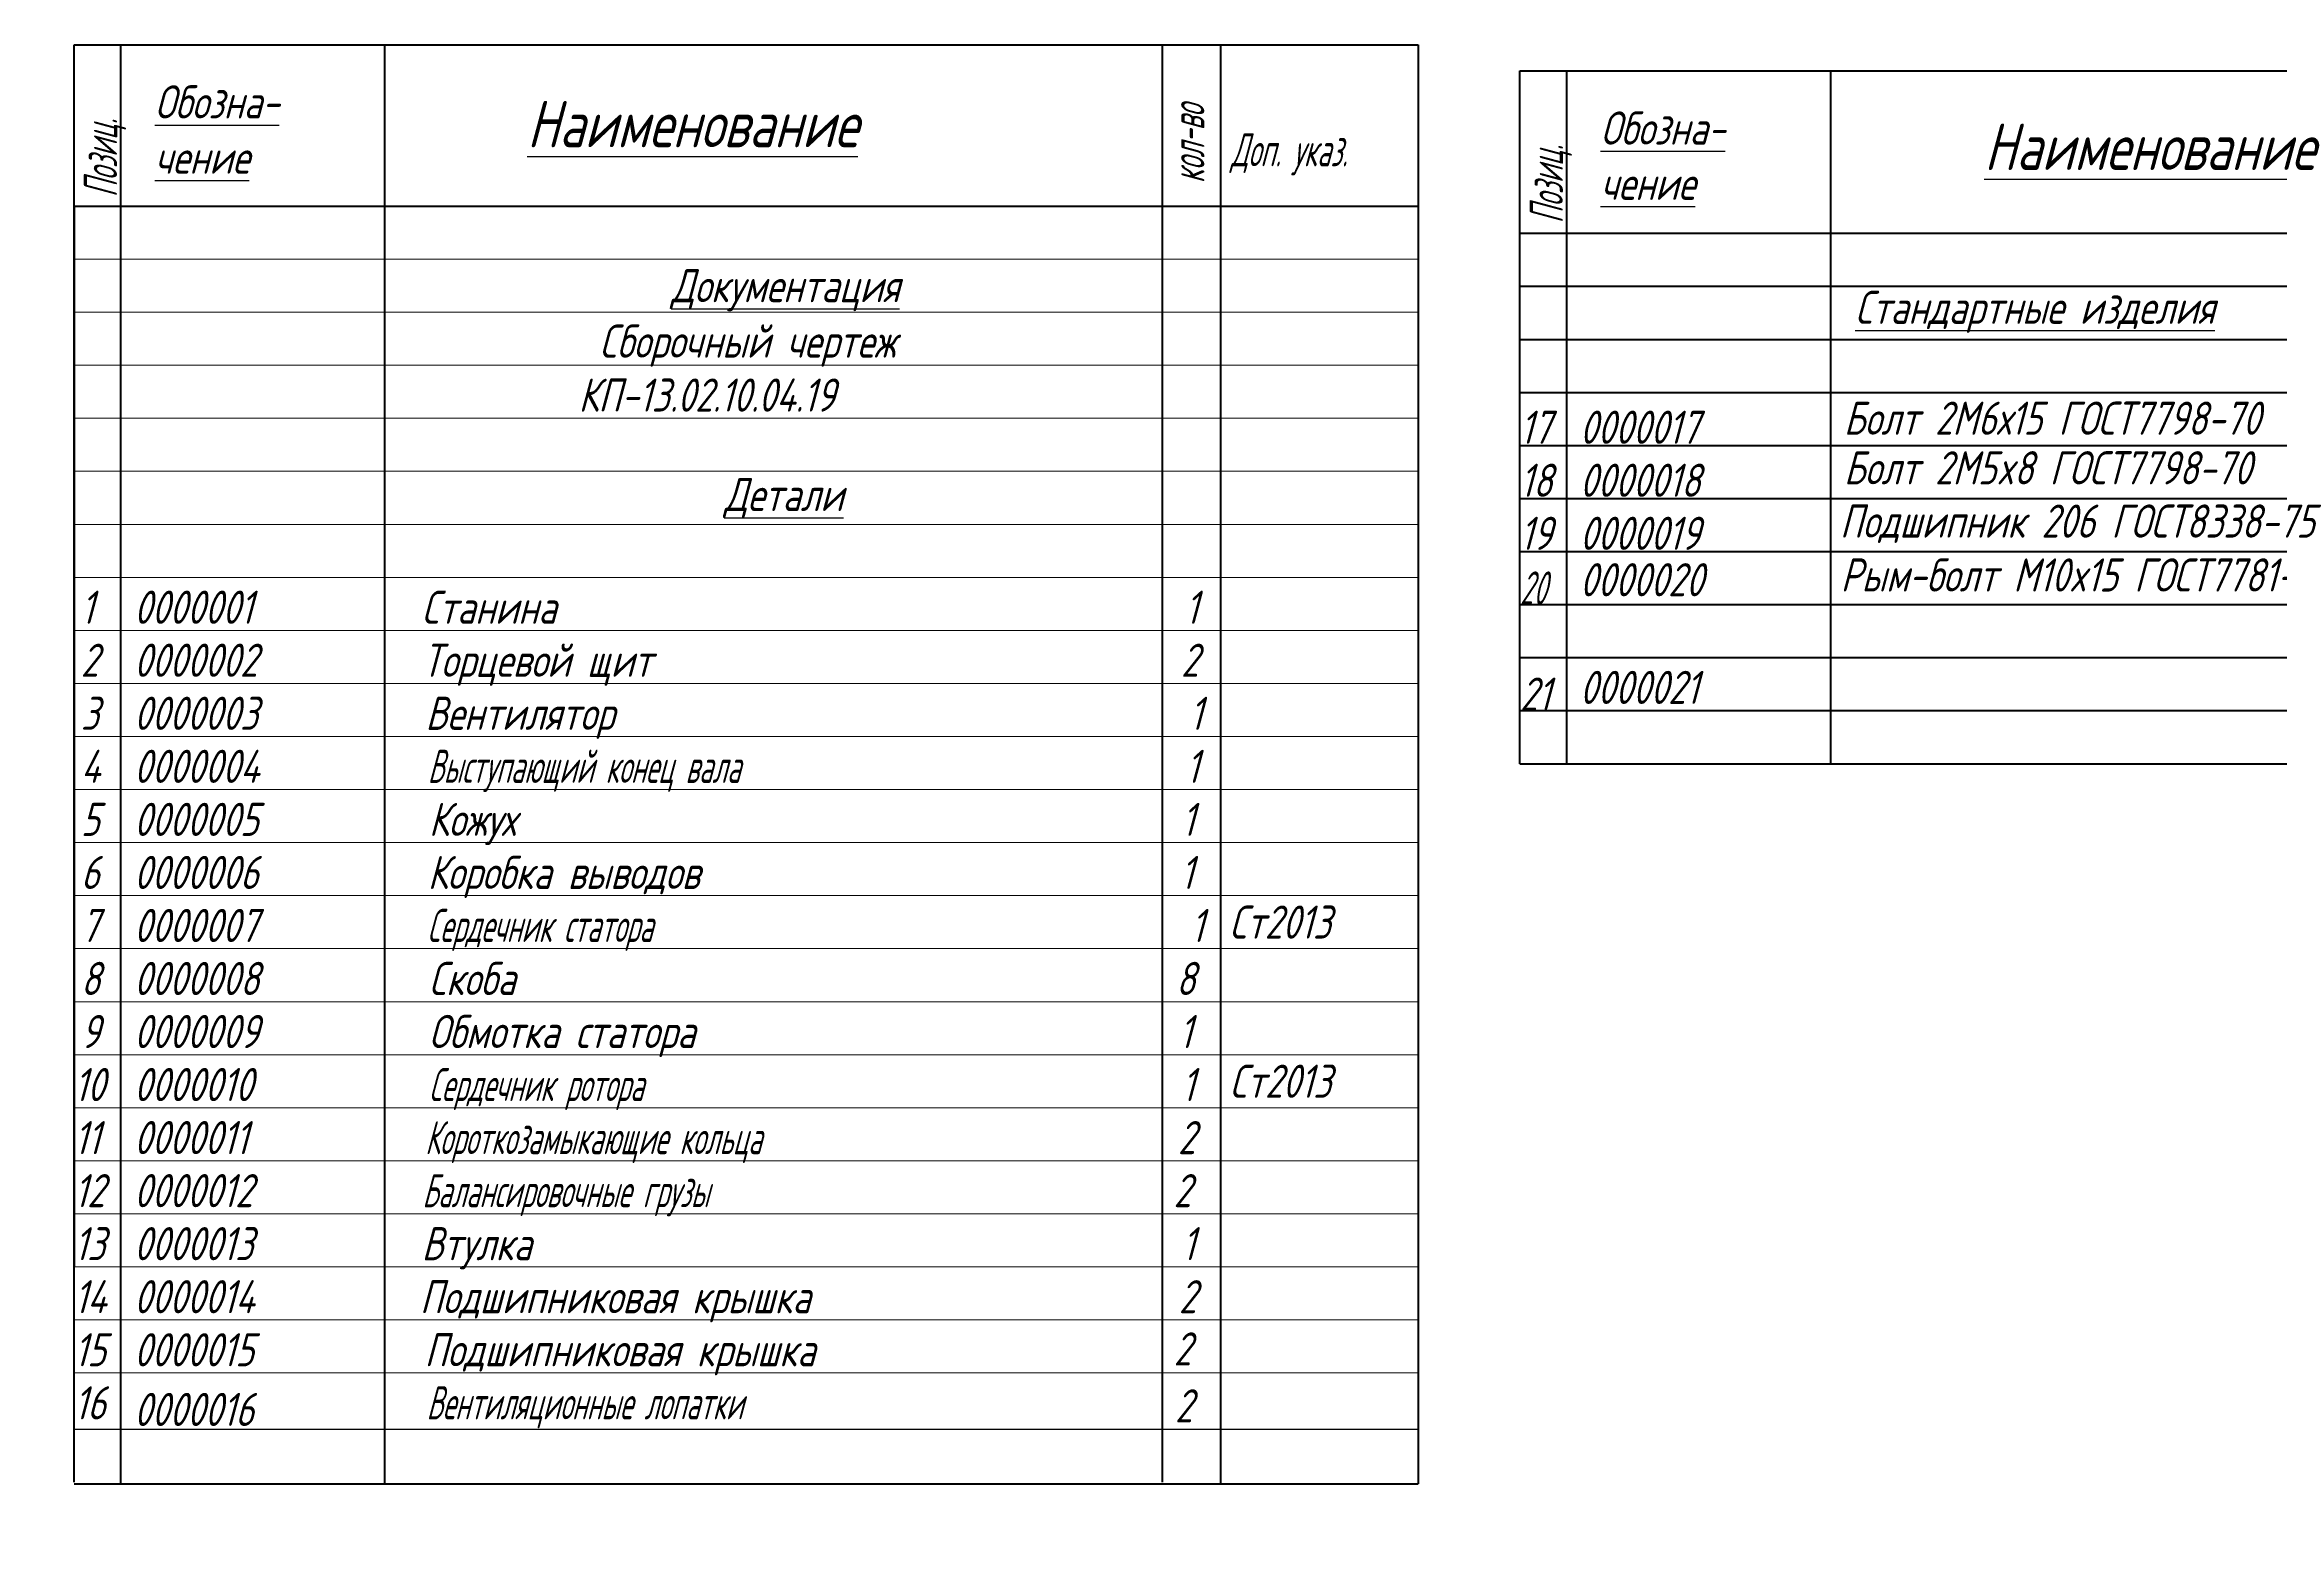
# Model space of a CAD drawing. Header units: millimetres. Extents: x 131 to 972, y 124 to 718.
# Drawn here: x 305.6 to 642.5, y 124.2 to 350.8 of the extents above; entities that cross this region are included whole.
import ezdxf

# ---------------------------------------------------------------- set-up
doc = ezdxf.new("R2010")
doc.units = ezdxf.units.MM
doc.linetypes.add('K5LT_BASIC', pattern=[0])
doc.linetypes.add('K5LT_THIN', pattern=[0])
doc.styles.add('KDIMTEXTSTYLE', font='GOST_AU.SHX', dxfattribs={"width": 0.96, "oblique": 15, "height": 5})
doc.styles.add('KTEXTSTYLE', font='GOST_AU.SHX', dxfattribs={"width": 0.96, "height": 5})

msp = doc.modelspace()

# ---------------------------------------------------------------- linework, layer by layer
at = {"color": 5, "linetype": 'K5LT_BASIC', "lineweight": 60, "true_color": 0x0000ff}
for p, q in [((310.083, 134.003), (310.083, 350.849)), ((310.083, 350.849), (317.083, 350.849)), ((317.083, 350.849), (317.083, 133.754)), ((317.083, 350.849), (512.695, 350.849)), ((356.882, 350.849), (356.882, 133.754)), ((474.11, 350.849), (474.11, 134.003)), ((482.896, 350.849), (482.896, 133.754)), ((512.695, 350.849), (512.695, 133.754)), ((528.043, 242.399), (528.043, 346.902)), ((528.043, 346.902), (535.043, 346.902)), ((535.043, 346.902), (535.043, 242.399)), ((535.043, 346.902), (743.359, 346.902)), ((574.843, 346.902), (574.843, 242.399)), ((310.083, 326.499), (512.695, 326.499)), ((310.083, 326.499), (310.083, 318.499)), ((528.043, 322.399), (743.359, 322.399)), ((310.083, 318.499), (310.083, 310.499)), ((528.043, 314.399), (743.359, 314.399)), ((310.083, 310.499), (310.083, 302.499)), ((528.043, 306.399), (743.359, 306.4)), ((310.083, 302.499), (310.083, 294.499)), ((528.043, 298.399), (743.359, 298.399)), ((310.083, 294.499), (310.083, 286.499)), ((528.043, 290.399), (743.359, 290.399)), ((310.083, 286.499), (310.083, 278.499)), ((528.043, 282.399), (743.359, 282.399)), ((310.083, 278.499), (310.083, 270.499)), ((310.083, 278.499), (310.083, 270.499)), ((528.043, 274.399), (743.359, 274.399)), ((310.083, 270.499), (310.083, 262.499)), ((528.043, 266.399), (743.359, 266.399)), ((310.083, 262.499), (310.083, 254.499)), ((528.043, 258.399), (743.359, 258.399)), ((310.083, 254.499), (310.083, 246.499)), ((528.043, 250.399), (743.359, 250.399)), ((310.083, 246.499), (310.083, 238.499)), ((528.043, 242.399), (743.359, 242.399)), ((310.083, 238.499), (310.083, 230.499)), ((310.083, 238.499), (310.083, 230.499)), ((310.083, 230.499), (310.083, 222.499)), ((310.083, 222.499), (310.083, 214.499)), ((310.083, 214.499), (310.083, 206.499)), ((310.083, 206.499), (310.083, 198.499)), ((310.083, 198.499), (310.083, 190.499)), ((310.083, 190.499), (310.083, 182.499)), ((310.083, 182.499), (310.083, 174.499)), ((310.083, 174.499), (310.083, 166.499)), ((310.083, 133.754), (512.695, 133.754))]:
    msp.add_line(p, q, dxfattribs=at)
at = {"color": 7, "linetype": 'K5LT_THIN', "lineweight": 18}
for p, q in [((310.083, 318.499), (512.695, 318.499)), ((310.083, 310.499), (512.695, 310.499)), ((310.083, 302.499), (512.695, 302.499)), ((310.083, 294.499), (512.695, 294.499)), ((310.083, 286.499), (512.695, 286.499)), ((310.083, 278.499), (512.695, 278.499)), ((310.083, 270.499), (512.695, 270.499)), ((310.083, 270.499), (512.695, 270.499)), ((310.083, 262.499), (512.695, 262.499)), ((310.083, 254.499), (512.695, 254.499)), ((310.083, 246.499), (512.695, 246.499)), ((310.083, 238.499), (512.695, 238.499)), ((310.083, 230.499), (512.695, 230.499)), ((310.083, 230.499), (512.695, 230.499)), ((310.083, 222.499), (512.695, 222.499)), ((310.083, 214.499), (512.695, 214.499)), ((310.083, 206.499), (512.695, 206.499)), ((310.083, 198.499), (512.695, 198.499)), ((310.083, 190.499), (512.695, 190.499)), ((310.083, 182.499), (512.695, 182.499)), ((310.083, 174.499), (512.695, 174.499)), ((310.083, 166.499), (512.695, 166.499)), ((310.083, 158.499), (512.695, 158.499)), ((310.083, 150.499), (512.695, 150.499))]:
    msp.add_line(p, q, dxfattribs=at)
msp.add_line((310.083, 142.003), (512.695, 142.003))

# ---------------------------------------------------------------- texts
at = {"color": 7, "attachment_point": 1, "style": 'KTEXTSTYLE'}
for s, insert, char_height in [('{\\Q15;\\W0.965;\\LОбозна-\\Pчение}', (322.225, 344.717), 5), ('\\H3.5;\\W0.965;\\Q15;\\L\\Q15;\\H7.00;Наименование', (378.349, 342.375), 1), ('{\\Q15;\\W0.965;\\LОбозна-\\Pчение}', (540.185, 340.769), 5), ('{\\Q15;\\W0.715;Доп. указ.}', (484.452, 337.499), 5), ('\\H3.5;\\W0.965;\\Q15;\\L\\Q15;\\H7.00;Наименование', (598.013, 338.951), 1), ('\\H3.5;\\W0.965;\\Q15;\\L\\Q15;\\H5.00;Документация', (400.083, 317.003), 1), ('{\\H5x;\\Q15;\\W0.965;Сборочный чертеж}', (389.258, 308.634), 1), ('{\\H5x;\\Q15;\\W0.965;КП-13.02.10.04.19}', (386.112, 300.499), 1), ('\\H3.5;\\W0.965;\\Q15;\\Q15;\\H5.00;17', (528.043, 295.648), 1), ('\\H3.5;\\W0.965;\\Q15;\\Q15;\\H5.00;0000017', (537.043, 295.648), 1), ('\\H3.5;\\W0.965;\\Q15;\\Q15;\\H5.00;18', (528.043, 287.648), 1), ('{\\H5x;\\Q15;\\W0.965;0000018}', (537.043, 287.648), 1), ('\\H3.5;\\W0.965;\\Q15;\\L\\Q15;\\H5.00;Детали', (408.083, 285.499), 1), ('\\H3.5;\\W0.965;\\Q15;\\Q15;\\H5.00;19', (528.043, 279.648), 1), ('\\H3.5;\\W0.965;\\Q15;\\Q15;\\H5.00;0000019', (537.043, 279.648), 1), ('\\H3.5;\\W0.965;\\Q15;\\Q15;\\W0.715;\\H5.00;20', (528.043, 271.399), 1), ('\\H3.5;\\W0.965;\\Q15;\\Q15;\\H5.00;0000020', (537.043, 272.648), 1), ('\\H3.5;\\W0.965;\\Q15;\\Q15;\\H5.00;1', (311.083, 268.499), 1), ('\\H3.5;\\W0.965;\\Q15;\\Q15;\\H5.00;0000001', (319.083, 268.499), 1), ('\\H3.5;\\W0.965;\\Q15;\\Q15;\\H5.00;Станина', (362.458, 268.499), 1), ('\\H3.5;\\W0.965;\\Q15;\\Q15;\\H5.00;1', (477.568, 268.499), 1), ('\\H3.5;\\W0.965;\\Q15;\\Q15;\\H5.00;2', (311.083, 260.499), 1), ('\\H3.5;\\W0.965;\\Q15;\\Q15;\\H5.00;0000002', (319.083, 260.499), 1), ('\\H3.5;\\W0.965;\\Q15;\\Q15;\\H5.00;Торцевой щит', (362.622, 260.499), 1), ('\\H3.5;\\W0.965;\\Q15;\\Q15;\\H5.00;2', (476.94, 260.499), 1), ('\\H3.5;\\W0.965;\\Q15;\\Q15;\\H5.00;0000021', (537.043, 256.408), 1), ('\\H3.5;\\W0.965;\\Q15;\\Q15;\\H5.00;21', (528.043, 255.399), 1), ('\\H3.5;\\W0.965;\\Q15;\\Q15;\\H5.00;3', (311.083, 252.499), 1), ('\\H3.5;\\W0.965;\\Q15;\\Q15;\\H5.00;0000003', (319.083, 252.499), 1), ('\\H3.5;\\W0.965;\\Q15;\\Q15;\\H5.00;Вентилятор', (363.044, 252.499), 1), ('\\H3.5;\\W0.965;\\Q15;\\Q15;\\H5.00;1', (478.213, 252.499), 1), ('\\H3.5;\\W0.965;\\Q15;\\Q15;\\H5.00;4', (311.083, 244.499), 1), ('\\H3.5;\\W0.965;\\Q15;\\Q15;\\H5.00;0000004', (319.083, 244.499), 1), ('\\H3.5;\\W0.965;\\Q15;\\Q15;\\W0.715;\\H5.00;Выступающий конец вала', (363.382, 244.499), 1), ('\\H3.5;\\W0.965;\\Q15;\\Q15;\\H5.00;1', (477.683, 244.499), 1), ('\\H3.5;\\W0.965;\\Q15;\\Q15;\\H5.00;5', (311.083, 236.499), 1), ('\\H3.5;\\W0.965;\\Q15;\\Q15;\\H5.00;0000005', (319.083, 236.499), 1), ('\\H3.5;\\W0.965;\\Q15;\\Q15;\\H5.00;Кожух', (363.551, 236.499), 1), ('\\H3.5;\\W0.965;\\Q15;\\Q15;\\H5.00;1', (477.034, 236.499), 1), ('\\H3.5;\\W0.965;\\Q15;\\Q15;\\H5.00;6', (311.083, 228.499), 1), ('\\H3.5;\\W0.965;\\Q15;\\Q15;\\H5.00;0000006', (319.083, 228.499), 1), ('\\H3.5;\\W0.965;\\Q15;\\Q15;\\H5.00;Коробка выводов', (363.379, 228.499), 1), ('\\H3.5;\\W0.965;\\Q15;\\Q15;\\H5.00;1', (476.85, 228.499), 1), ('\\H3.5;\\W0.965;\\Q15;\\Q15;\\H5.00;7', (311.083, 220.499), 1), ('\\H3.5;\\W0.965;\\Q15;\\Q15;\\H5.00;0000007', (319.083, 220.499), 1), ('\\H3.5;\\W0.965;\\Q15;\\Q15;\\W0.715;\\H5.00;Сердечник статора ', (363.295, 220.499), 1), ('\\H3.5;\\W0.965;\\Q15;\\Q15;\\H5.00;1', (478.421, 220.499), 1), ('\\H3.5;\\W0.965;\\Q15;\\Q15;\\H5.00;Ст2013', (484.225, 221.003), 1), ('\\H3.5;\\W0.965;\\Q15;\\Q15;\\H5.00;8', (311.083, 212.499), 1), ('\\H3.5;\\W0.965;\\Q15;\\Q15;\\H5.00;0000008', (319.083, 212.499), 1), ('\\H3.5;\\W0.965;\\Q15;\\Q15;\\H5.00;Скоба', (363.545, 212.499), 1), ('\\H3.5;\\W0.965;\\Q15;\\Q15;\\H5.00;8', (476.177, 212.499), 1), ('\\H3.5;\\W0.965;\\Q15;\\Q15;\\H5.00;9', (311.083, 204.499), 1), ('\\H3.5;\\W0.965;\\Q15;\\Q15;\\H5.00;0000009', (319.083, 204.499), 1), ('\\H3.5;\\W0.965;\\Q15;\\Q15;\\H5.00;Обмотка статора', (363.54, 204.499), 1), ('\\H3.5;\\W0.965;\\Q15;\\Q15;\\H5.00;1', (476.65, 204.499), 1), ('\\H3.5;\\W0.965;\\Q15;\\Q15;\\H5.00;10', (310.083, 196.499), 1), ('\\H3.5;\\W0.965;\\Q15;\\Q15;\\H5.00;0000010', (319.083, 196.499), 1), ('\\H3.5;\\W0.965;\\Q15;\\Q15;\\W0.715;\\H5.00;Сердечник ротора ', (363.54, 196.499), 1), ('\\H3.5;\\W0.965;\\Q15;\\Q15;\\H5.00;1', (477.029, 196.499), 1), ('\\H3.5;\\W0.965;\\Q15;\\Q15;\\H5.00;Ст2013', (484.264, 197.003), 1), ('\\H3.5;\\W0.965;\\Q15;\\Q15;\\H5.00;11', (310.083, 188.499), 1), ('\\H3.5;\\W0.965;\\Q15;\\Q15;\\H5.00;0000011', (319.083, 188.499), 1), ('\\H3.5;\\W0.965;\\Q15;\\Q15;\\W0.715;\\H5.00;Короткозамыкающие кольца', (362.986, 188.499), 1), ('\\H3.5;\\W0.965;\\Q15;\\Q15;\\H5.00;2', (476.468, 188.499), 1), ('\\H3.5;\\W0.965;\\Q15;\\Q15;\\H5.00;12', (310.083, 180.499), 1), ('\\H3.5;\\W0.965;\\Q15;\\Q15;\\H5.00;0000012', (319.083, 180.499), 1), ('\\H3.5;\\W0.965;\\Q15;\\Q15;\\W0.715;\\H5.00;Балансировочные грузы', (362.555, 180.499), 1), ('\\H3.5;\\W0.965;\\Q15;\\Q15;\\H5.00;2', (475.813, 180.499), 1), ('\\H3.5;\\W0.965;\\Q15;\\Q15;\\H5.00;13', (310.083, 172.499), 1), ('\\H3.5;\\W0.965;\\Q15;\\Q15;\\H5.00;0000013', (319.083, 172.499), 1), ('\\H3.5;\\W0.965;\\Q15;\\Q15;\\H5.00;Втулка', (362.467, 172.499), 1), ('\\H3.5;\\W0.965;\\Q15;\\Q15;\\H5.00;1', (477.093, 172.499), 1), ('\\H3.5;\\W0.965;\\Q15;\\Q15;\\H5.00;14', (310.083, 164.499), 1), ('\\H3.5;\\W0.965;\\Q15;\\Q15;\\H5.00;0000014', (319.083, 164.499), 1), ('\\H3.5;\\W0.965;\\Q15;\\Q15;\\H5.00;Подшипниковая крышка', (362.202, 164.499), 1), ('\\H3.5;\\W0.965;\\Q15;\\Q15;\\H5.00;2', (476.611, 164.499), 1), ('\\H3.5;\\W0.965;\\Q15;\\Q15;\\H5.00;15', (310.083, 156.499), 1), ('\\H3.5;\\W0.965;\\Q15;\\Q15;\\H5.00;0000015', (319.083, 156.499), 1), ('\\H3.5;\\W0.965;\\Q15;\\Q15;\\H5.00;Подшипниковая крышка', (362.901, 156.499), 1), ('\\H3.5;\\W0.965;\\Q15;\\Q15;\\H5.00;2', (475.837, 156.624), 1), ('\\H3.5;\\W0.965;\\Q15;\\Q15;\\H5.00;16', (310.083, 148.499), 1), ('\\H3.5;\\W0.965;\\Q15;\\Q15;\\W0.715;\\H5.00;Вентиляционные лопатки', (363.203, 148.499), 1), ('\\H3.5;\\W0.965;\\Q15;\\Q15;\\H5.00;0000016', (319.083, 147.499), 1), ('\\H3.5;\\W0.965;\\Q15;\\Q15;\\H5.00;2', (476.03, 148.041), 1)]:
    msp.add_mtext(s, dxfattribs=dict(at, insert=insert, char_height=char_height))
at = {"color": 7, "char_height": 1, "attachment_point": 1, "rotation": 90, "style": 'KTEXTSTYLE'}
for s, insert in [('\\H3.5;\\W0.965;\\Q15;\\Q15;\\W0.715;\\H5.00;кол-во', (475.478, 329.965)), ('\\H3.5;\\W0.965;\\Q15;\\Q15;\\W0.715;\\H5.00;Позиц.', (311.561, 327.839)), ('\\H3.5;\\W0.965;\\Q15;\\Q15;\\W0.715;\\H5.00;Позиц.', (529.521, 323.892))]:
    msp.add_mtext(s, dxfattribs=dict(at, insert=insert))
at = {"char_height": 5, "attachment_point": 1, "style": 'KDIMTEXTSTYLE'}
for s, width, insert in [('{\\LСтандартные изделия}', 117.22779, (578.551, 313.738)), ('Болт 2М6х15 ГОСТ7798-70', 117.22779, (576.852, 297.011)), ('Болт 2М5x8 ГОСТ7798-70', 117.22779, (576.866, 289.526)), ('Подшипник 206 ГОСТ8338-75', 117.22779, (576.271, 281.487)), ('Рым-болт М10x15 ГОСТ7781-70', 123.72325, (576.371, 273.362))]:
    msp.add_mtext_dynamic_manual_height_columns(s, width=width, gutter_width=12.5, heights=[0], dxfattribs=dict(at, insert=insert))

doc.saveas('drawing.dxf')
